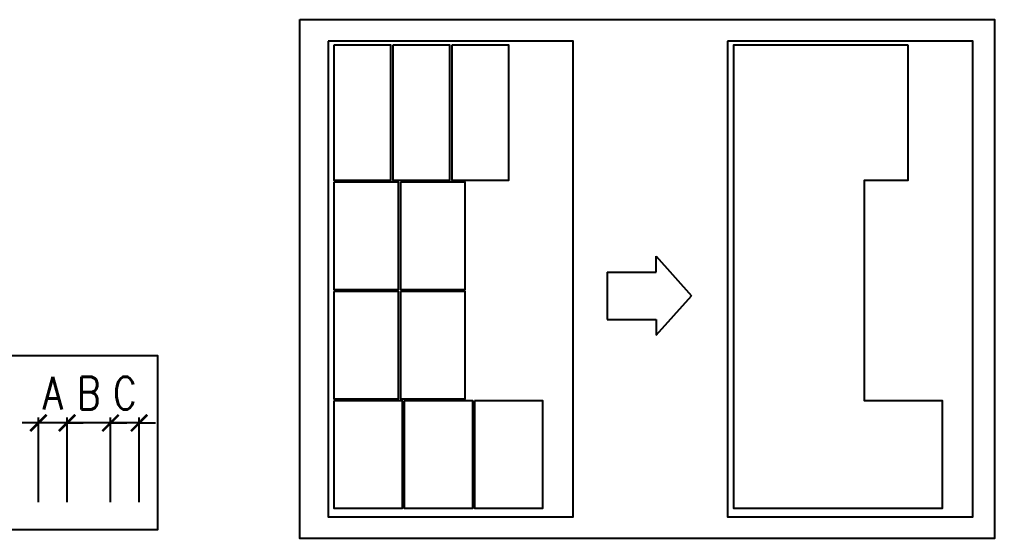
# Model space of a CAD drawing. Header units: millimetres. Extents: x 2848 to 6961, y 1568 to 7914.
# Drawn here: x 3278.9 to 3503.3, y 1743.5 to 1862.9 of the extents above; entities that cross this region are included whole.
import ezdxf

# ---------------------------------------------------------------- set-up
doc = ezdxf.new("R2010")
doc.units = ezdxf.units.MM
doc.header["$PDSIZE"] = -2
doc.styles.add('EasyCutStyleDim', font='romans.shx', dxfattribs={"width": 0.8})
doc.dimstyles.new('Scale_5', dxfattribs={"dimscale": 5, "dimtxt": 3, "dimasz": 1.5, "dimexe": 1, "dimexo": 0, "dimgap": 1.25, "dimtad": 1, "dimdec": 1, "dimrnd": 0.5, "dimzin": 12, "dimdsep": 46, "dimtxsty": 'EasyCutStyleDim', "dimblk": 'ARCHTICK', "dimblk1": 'ARCHTICK', "dimblk2": 'ARCHTICK', "dimcen": 1, "dimdle": 1, "dimclrd": 1, "dimclre": 1, "dimclrt": 3, "dimadec": 3, "dimazin": 0, "dimtfac": 1, "dimtdec": 1, "dimtix": 1, "dimtmove": 0, "dimatfit": 3, "dimfxl": 1, "dimtfill": 1, "dimtolj": 1, "dimtzin": 0, "dimarcsym": 0})

# ---------------------------------------------------------------- blocks, each defined once
blk = doc.blocks.new('_ArchTick')
at = {"color": 0, "linetype": 'ByBlock', "const_width": 0.15}
blk.add_lwpolyline([(-0.5, -0.5), (0.5, 0.5)], dxfattribs=at)
blk = doc.blocks.new('*D12')
at = {"color": 1, "lineweight": -2, "transparency": 16777216}
for p, q in [((3299.83, 1751.85), (3299.83, 1771.31)), ((3306.42, 1751.85), (3306.42, 1771.31)), ((3299.83, 1770.06), (3296.08, 1770.06)), ((3306.42, 1770.06), (3299.83, 1770.06)), ((3306.42, 1770.06), (3310.17, 1770.06))]:
    blk.add_line(p, q, dxfattribs=at)
at = {"layer": 'Defpoints', "color": 0, "transparency": 16777216}
for p in [(3299.83, 1770.06), (3299.83, 1751.85), (3306.42, 1751.85)]:
    blk.add_point(p, dxfattribs=at)
at = {"color": 1, "lineweight": -2, "transparency": 16777216, "xscale": 3.75, "yscale": 3.75, "zscale": 3.75}
blk.add_blockref('_ArchTick', (3299.83, 1770.06), dxfattribs=at)
at = {"color": 1, "lineweight": -2, "transparency": 16777216, "xscale": 3.75, "yscale": 3.75, "zscale": 3.75, "rotation": 180}
blk.add_blockref('_ArchTick', (3306.42, 1770.06), dxfattribs=at)
at = {"color": 2, "transparency": 16777216, "insert": (3303.13, 1776.93), "char_height": 7.5, "attachment_point": 5, "style": 'EasyCutStyleDim'}
blk.add_mtext('\\A1;C', dxfattribs=at)
blk = doc.blocks.new('*D13')
at = {"color": 1, "lineweight": -2, "transparency": 16777216}
for p, q in [((3283.24, 1751.85), (3283.24, 1771.31)), ((3289.83, 1751.85), (3289.83, 1771.31)), ((3283.24, 1770.06), (3279.49, 1770.06)), ((3289.83, 1770.06), (3283.24, 1770.06)), ((3289.83, 1770.06), (3293.58, 1770.06))]:
    blk.add_line(p, q, dxfattribs=at)
at = {"layer": 'Defpoints', "color": 0, "transparency": 16777216}
for p in [(3283.24, 1770.06), (3283.24, 1751.85), (3289.83, 1751.85)]:
    blk.add_point(p, dxfattribs=at)
at = {"color": 1, "lineweight": -2, "transparency": 16777216, "xscale": 3.75, "yscale": 3.75, "zscale": 3.75}
blk.add_blockref('_ArchTick', (3283.24, 1770.06), dxfattribs=at)
at = {"color": 1, "lineweight": -2, "transparency": 16777216, "xscale": 3.75, "yscale": 3.75, "zscale": 3.75, "rotation": 180}
blk.add_blockref('_ArchTick', (3289.83, 1770.06), dxfattribs=at)
at = {"color": 2, "transparency": 16777216, "insert": (3286.54, 1776.93), "char_height": 7.5, "attachment_point": 5, "style": 'EasyCutStyleDim'}
blk.add_mtext('\\A1;A', dxfattribs=at)
blk = doc.blocks.new('*D14')
at = {"color": 1, "lineweight": -2, "transparency": 16777216}
for p, q in [((3289.83, 1751.85), (3289.83, 1771.31)), ((3299.83, 1751.85), (3299.83, 1771.31)), ((3289.83, 1770.06), (3286.08, 1770.06)), ((3299.83, 1770.06), (3289.83, 1770.06)), ((3299.83, 1770.06), (3303.58, 1770.06))]:
    blk.add_line(p, q, dxfattribs=at)
at = {"layer": 'Defpoints', "color": 0, "transparency": 16777216}
for p in [(3289.83, 1770.06), (3289.83, 1751.85), (3299.83, 1751.85)]:
    blk.add_point(p, dxfattribs=at)
at = {"color": 1, "lineweight": -2, "transparency": 16777216, "xscale": 3.75, "yscale": 3.75, "zscale": 3.75}
blk.add_blockref('_ArchTick', (3289.83, 1770.06), dxfattribs=at)
at = {"color": 1, "lineweight": -2, "transparency": 16777216, "xscale": 3.75, "yscale": 3.75, "zscale": 3.75, "rotation": 180}
blk.add_blockref('_ArchTick', (3299.83, 1770.06), dxfattribs=at)
at = {"color": 2, "transparency": 16777216, "insert": (3294.83, 1776.93), "char_height": 7.5, "attachment_point": 5, "style": 'EasyCutStyleDim'}
blk.add_mtext('\\A1;B', dxfattribs=at)

msp = doc.modelspace()

# ---------------------------------------------------------------- linework, layer by layer
for p, q in [((3425.46, 1804.78), (3425.46, 1808.41)), ((3425.46, 1808.41), (3433.6, 1799.33)), ((3414.2, 1804.78), (3425.46, 1804.78)), ((3414.2, 1804.78), (3414.2, 1793.89)), ((3425.46, 1790.26), (3433.6, 1799.33)), ((3414.2, 1793.89), (3425.46, 1793.89)), ((3425.46, 1793.89), (3425.46, 1790.26))]:
    msp.add_line(p, q)
for points in [[(3343.45, 1862.86), (3503.33, 1862.86), (3503.33, 1743.49), (3343.45, 1743.49)], [(3217.12, 1785.57), (3310.67, 1785.57), (3310.67, 1745.48), (3217.12, 1745.48)]]:
    msp.add_lwpolyline(points, close=True)
at = {"color": 1}
msp.add_lwpolyline([(3349.92, 1857.86), (3349.92, 1748.49), (3406.37, 1748.49), (3406.37, 1857.86)], close=True, dxfattribs=at)
at = {"color": 5}
for points in [[(3351.27, 1856.99), (3351.27, 1825.92), (3364.39, 1825.92), (3364.39, 1856.99)], [(3364.83, 1856.99), (3364.83, 1825.92), (3377.96, 1825.92), (3377.96, 1856.99)], [(3378.39, 1856.99), (3378.39, 1825.92), (3391.52, 1825.92), (3391.52, 1856.99)], [(3351.27, 1825.48), (3351.27, 1800.77), (3366.14, 1800.77), (3366.14, 1825.48)], [(3366.58, 1825.48), (3366.58, 1800.77), (3381.46, 1800.77), (3381.46, 1825.48)], [(3351.27, 1800.33), (3351.27, 1775.61), (3366.14, 1775.61), (3366.14, 1800.33)], [(3366.58, 1800.33), (3366.58, 1775.61), (3381.46, 1775.61), (3381.46, 1800.33)], [(3351.27, 1775.17), (3351.27, 1750.45), (3367.02, 1750.45), (3367.02, 1775.17)], [(3367.46, 1775.17), (3367.46, 1750.45), (3383.21, 1750.45), (3383.21, 1775.17)], [(3383.64, 1775.17), (3383.64, 1750.45), (3399.39, 1750.45), (3399.39, 1775.17)]]:
    msp.add_lwpolyline(points, close=True, dxfattribs=at)
at = {"color": 2}
for points in [[(3441.88, 1857.86), (3441.88, 1748.49), (3498.33, 1748.49), (3498.33, 1857.86)], [(3483.47, 1856.99), (3443.22, 1856.99), (3443.22, 1750.45), (3491.35, 1750.45), (3491.35, 1775.17), (3473.41, 1775.17), (3473.41, 1825.92), (3483.47, 1825.92)]]:
    msp.add_lwpolyline(points, close=True, dxfattribs=at)

# ---------------------------------------------------------------- dimensions: what is measured, and where the dimension line sits
for p1, p2, text, picture, middle in [((3289.83, 1751.85), (3283.24, 1751.85), 'A', '*D13', (3286.54, 1776.93)), ((3299.83, 1751.85), (3289.83, 1751.85), 'B', '*D14', (3294.83, 1776.93)), ((3306.42, 1751.85), (3299.83, 1751.85), 'C', '*D12', (3303.13, 1776.93))]:
    dim = msp.add_aligned_dim(p1=p1, p2=p2, distance=-18.21, text=text, dimstyle='Scale_5', override={"dimscale": 2.5, "dimexe": 0.5, "dimdle": 0.5, "dimclrt": 2, "dimtfill": 0})
    dim.commit()
    dim.dimension.update_dxf_attribs({"geometry": picture, "text_midpoint": middle})

doc.saveas('drawing.dxf')
